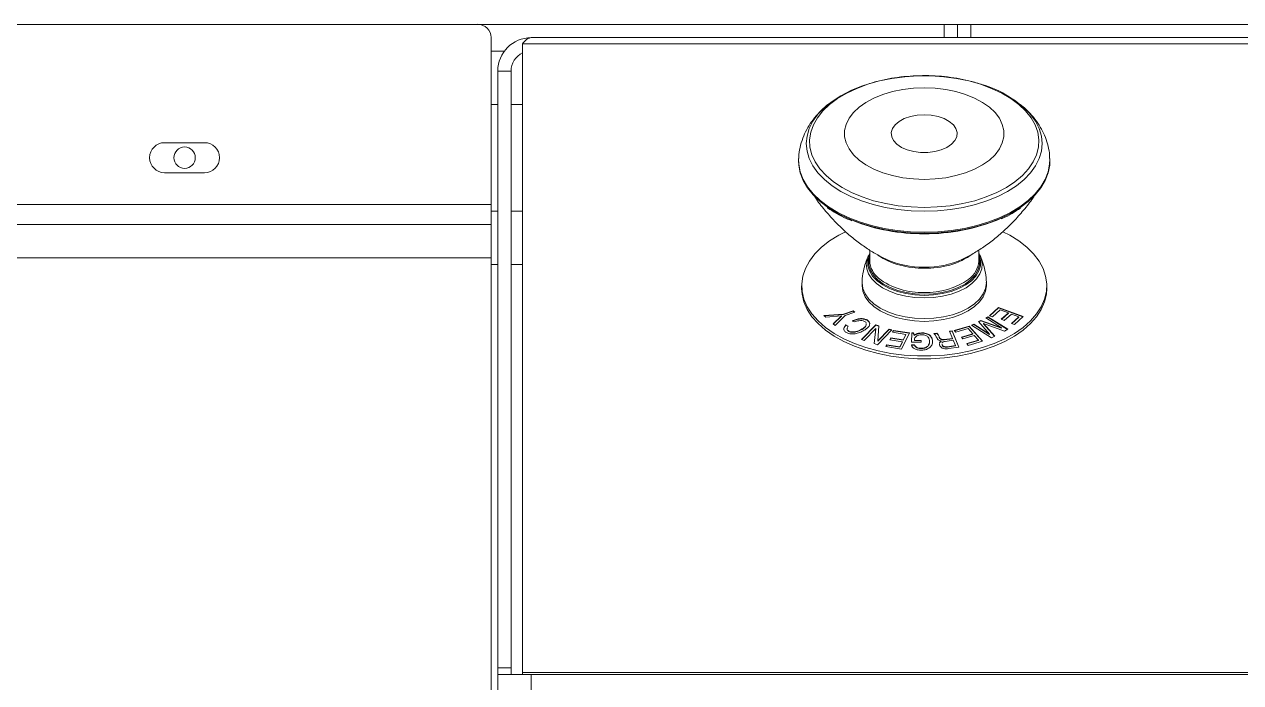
# Model space of a CAD drawing. Header units: millimetres. Extents: x -2048 to 999, y -438 to 438.
# Drawn here: x -580.5 to -290.6, y 281.4 to 438.2 of the extents above; entities that cross this region are included whole.
import ezdxf

# ---------------------------------------------------------------- set-up
doc = ezdxf.new("R2010")
doc.units = ezdxf.units.MM
doc.layers.add('LGV', color=4, linetype='Continuous')

msp = doc.modelspace()

# ---------------------------------------------------------------- linework, layer by layer
at = {"layer": 'LGV', "linetype": 'Continuous', "lineweight": 15}
for p, q in [((-945.39, 438.15), (-472.44, 438.15)), ((-472.44, 438.15), (-361.31, 438.15)), ((-361.31, 438.15), (-358.14, 438.15)), ((-361.31, 434.98), (-361.31, 438.15)), ((-358.14, 434.98), (-358.14, 438.15)), ((-358.14, 438.15), (-354.96, 438.15)), ((359.41, 438.15), (-354.96, 438.15)), ((-354.96, 438.15), (-354.96, 434.98)), ((-469.26, 434.98), (-469.26, 395.29)), ((-197.79, 434.98), (-459.73, 434.98)), ((-461.76, 283.82), (-461.76, 433.54)), ((-197.79, 433.54), (-461.76, 433.54)), ((-469.26, 431.8), (-466.08, 431.8)), ((-467.66, 427.04), (-464.49, 427.04)), ((-467.66, 427.04), (-467.63, 284.92)), ((-467.66, -427.04), (-467.66, 427.04)), ((-467.66, 427.04), (-467.66, 427.04)), ((-467.66, 427.04), (-467.66, -427.04)), ((-464.49, 427.04), (-464.45, 284.92)), ((-469.26, 419.1), (-467.66, 419.1)), ((-464.49, 419.1), (-461.76, 419.1)), ((-537.53, 409.97), (-547.05, 409.97)), ((-395.98, 406.01), (-395.99, 405.78)), ((-395.98, 406.21), (-395.98, 406.01)), ((-336.12, 406.01), (-336.12, 406.21)), ((-336.11, 405.78), (-336.12, 406.01)), ((-547.05, 402.83), (-537.53, 402.83)), ((-469.26, 395.29), (-921.58, 395.29)), ((-469.26, 390.52), (-469.26, 395.29)), ((-469.26, 393.7), (-467.66, 393.7)), ((-464.48, 393.7), (-461.76, 393.7)), ((-469.26, 390.52), (-913.76, 390.52)), ((-469.26, 390.52), (-469.26, 382.59)), ((-469.26, 382.59), (-909, 382.59)), ((-469.26, 279.46), (-469.26, 382.59)), ((-379.36, 383.03), (-379.42, 382.91)), ((-379.05, 383.58), (-379.32, 383.03)), ((-379.05, 384.4), (-379.05, 381.78)), ((-353.05, 381.78), (-353.05, 384.4)), ((-352.93, 382.35), (-353.05, 382.81)), ((-352.68, 382.92), (-352.85, 383.25)), ((-469.26, 381), (-467.66, 381)), ((-464.48, 381), (-461.76, 381)), ((-395.26, 375.92), (-395.26, 375.26)), ((-380.85, 376.57), (-380.85, 375.92)), ((-351.25, 375.92), (-351.25, 376.57)), ((-336.84, 375.26), (-336.84, 375.92)), ((-389.94, 368.81), (-385.25, 369.11)), ((-389.49, 368.41), (-389.94, 368.81)), ((-389.85, 368.73), (-385.25, 369.03)), ((-385.73, 368.71), (-389.49, 368.41)), ((-387.74, 366.85), (-385.73, 368.71)), ((-387.7, 366.81), (-385.73, 368.63)), ((-384.9, 368.81), (-387.26, 366.42)), ((-385.73, 368.63), (-385.73, 368.71)), ((-385.25, 369.11), (-382.95, 369.96)), ((-385.25, 369.03), (-382.95, 369.88)), ((-385.25, 369.03), (-385.25, 369.11)), ((-382.61, 369.65), (-384.9, 368.81)), ((-382.95, 369.96), (-382.61, 369.65)), ((-382.95, 369.88), (-382.95, 369.96)), ((-382.95, 369.88), (-382.68, 369.63)), ((-351.4, 368.25), (-350.87, 368.53)), ((-347.6, 365.85), (-351.4, 368.25)), ((-351.33, 368.21), (-350.87, 368.45)), ((-350.87, 368.53), (-346.13, 365.53)), ((-350.87, 368.45), (-350.87, 368.53)), ((-350.87, 368.45), (-346.2, 365.49)), ((-350.47, 368.78), (-348.32, 370.7)), ((-349.76, 368.52), (-350.47, 368.78)), ((-350.41, 368.75), (-348.32, 370.62)), ((-347.95, 370.14), (-349.76, 368.52)), ((-348.32, 370.7), (-342.47, 368.55)), ((-348.32, 370.62), (-348.32, 370.7)), ((-348.32, 370.62), (-342.53, 368.49)), ((-346, 369.42), (-347.95, 370.14)), ((-347.68, 367.92), (-346, 369.42)), ((-347.61, 367.9), (-346, 369.34)), ((-345.29, 369.16), (-346.97, 367.66)), ((-346, 369.34), (-346, 369.42)), ((-343.52, 368.51), (-345.29, 369.16)), ((-345.26, 366.95), (-343.52, 368.51)), ((-345.2, 366.92), (-343.52, 368.42)), ((-342.47, 368.55), (-344.55, 366.69)), ((-343.52, 368.42), (-343.52, 368.51)), ((-387.26, 366.42), (-387.74, 366.85)), ((-384.69, 366.59), (-384.15, 366.29)), ((-384.69, 366.51), (-384.69, 366.59)), ((-384.69, 366.51), (-384.15, 366.21)), ((-382.68, 367.29), (-383.22, 367.58)), ((-381, 363.09), (-377.58, 366.6)), ((-380.94, 363.07), (-377.58, 366.52)), ((-380.86, 365.52), (-380.86, 365.61)), ((-377.61, 365.73), (-380.38, 362.89)), ((-379.67, 367.68), (-379.67, 367.76)), ((-377.97, 362.12), (-377.61, 365.73)), ((-377.96, 362.12), (-377.61, 365.65)), ((-377.61, 365.65), (-377.61, 365.73)), ((-377.58, 366.6), (-376.86, 366.37)), ((-377.58, 366.52), (-377.58, 366.6)), ((-377.58, 366.52), (-376.86, 366.29)), ((-373.77, 365.38), (-377.19, 361.87)), ((-376.86, 366.37), (-377.11, 362.79)), ((-377.11, 362.79), (-374.39, 365.58)), ((-377.11, 362.71), (-374.39, 365.49)), ((-374.39, 365.58), (-373.77, 365.38)), ((-374.39, 365.49), (-374.39, 365.58)), ((-374.39, 365.49), (-373.83, 365.31)), ((-373.63, 364.83), (-373.41, 365.28)), ((-373.6, 364.82), (-373.41, 365.2)), ((-373.41, 365.28), (-369.57, 364.67)), ((-373.41, 365.2), (-373.41, 365.28)), ((-373.41, 365.2), (-369.6, 364.59)), ((-358.88, 365.24), (-355.33, 366.29)), ((-358.51, 364.83), (-358.88, 365.24)), ((-358.82, 365.17), (-355.33, 366.21)), ((-355.58, 365.7), (-358.51, 364.83)), ((-354.48, 364.48), (-355.58, 365.7)), ((-355.33, 366.29), (-352.13, 362.73)), ((-355.33, 366.21), (-355.33, 366.29)), ((-355.33, 366.21), (-352.19, 362.71)), ((-354.77, 366.5), (-354.24, 366.78)), ((-350.03, 363.5), (-354.77, 366.5)), ((-354.7, 366.45), (-354.24, 366.7)), ((-354.24, 366.78), (-350.46, 364.39)), ((-354.24, 366.7), (-354.24, 366.78)), ((-354.24, 366.7), (-350.46, 364.3)), ((-353.08, 367.38), (-352.54, 367.66)), ((-350.46, 364.39), (-353.08, 367.38)), ((-353.03, 367.32), (-352.54, 367.58)), ((-352.54, 367.66), (-347.6, 365.85)), ((-352.54, 367.58), (-352.54, 367.66)), ((-352.54, 367.58), (-347.6, 365.77)), ((-351.89, 366.93), (-349.24, 363.91)), ((-346.93, 365.11), (-351.89, 366.93)), ((-351.89, 366.85), (-351.89, 366.93)), ((-351.89, 366.85), (-349.29, 363.89)), ((-346.97, 367.66), (-347.68, 367.92)), ((-347.6, 365.77), (-347.6, 365.85)), ((-346.13, 365.53), (-346.93, 365.11)), ((-344.55, 366.69), (-345.26, 366.95)), ((-384.02, 365.03), (-384.02, 365.11)), ((-380.38, 362.89), (-381, 363.09)), ((-377.11, 362.71), (-377.11, 362.79)), ((-374.23, 363.06), (-374.01, 363.52)), ((-371.25, 362.58), (-374.23, 363.06)), ((-374.19, 363.05), (-374.01, 363.44)), ((-374.01, 363.52), (-371.03, 363.04)), ((-374.01, 363.44), (-374.01, 363.52)), ((-374.01, 363.44), (-371.03, 362.96)), ((-370.41, 364.31), (-373.63, 364.83)), ((-371.84, 361.36), (-371.25, 362.58)), ((-371.84, 361.28), (-371.25, 362.5)), ((-369.57, 364.67), (-371.45, 360.81)), ((-371.25, 362.5), (-371.25, 362.58)), ((-371.03, 363.04), (-370.41, 364.31)), ((-371.03, 362.96), (-370.41, 364.23)), ((-371.03, 362.96), (-371.03, 363.04)), ((-370.41, 364.23), (-370.41, 364.31)), ((-369.11, 362.48), (-369.02, 364.66)), ((-369.11, 362.48), (-369.02, 364.58)), ((-366.8, 362.45), (-369.11, 362.48)), ((-369.02, 364.66), (-368.57, 364.66)), ((-369.02, 364.58), (-369.02, 364.66)), ((-369.02, 364.58), (-368.57, 364.57)), ((-368.57, 364.66), (-368.42, 364.13)), ((-368.57, 364.57), (-368.57, 364.66)), ((-368.57, 364.57), (-368.42, 364.05)), ((-368.42, 364.05), (-368.42, 364.13)), ((-368.38, 363.01), (-368.38, 362.91)), ((-368.37, 362.92), (-366.79, 362.9)), ((-368.37, 362.84), (-368.37, 362.92)), ((-368.37, 362.84), (-366.79, 362.82)), ((-366.79, 362.9), (-366.8, 362.45)), ((-366.48, 364.6), (-366.48, 364.68)), ((-364.76, 362.52), (-364.76, 362.61)), ((-364.67, 364), (-364.67, 364.08)), ((-363.77, 364.54), (-363.02, 364.65)), ((-363.72, 364.41), (-363.77, 364.54)), ((-363.74, 364.46), (-363.02, 364.56)), ((-363.02, 364.56), (-363.02, 364.65)), ((-362.74, 364.22), (-362.74, 364.3)), ((-362.47, 363.61), (-362.47, 363.7)), ((-362.39, 362.36), (-362.05, 362.76)), ((-362.39, 362.28), (-362.05, 362.68)), ((-362.05, 362.68), (-362.05, 362.76)), ((-361.27, 363.11), (-359.33, 363.38)), ((-361.27, 363.03), (-359.33, 363.3)), ((-361.27, 363.03), (-361.27, 363.11)), ((-359.14, 362.93), (-361.07, 362.66)), ((-360.04, 365.06), (-359.42, 365.15)), ((-359.33, 363.38), (-360.04, 365.06)), ((-360.01, 364.98), (-359.42, 365.07)), ((-359.42, 365.15), (-357.78, 361.29)), ((-359.42, 365.07), (-359.42, 365.15)), ((-359.42, 365.07), (-357.81, 361.28)), ((-359.33, 363.3), (-359.33, 363.38)), ((-358.6, 361.66), (-359.14, 362.93)), ((-357.19, 363.68), (-354.48, 364.48)), ((-356.82, 363.27), (-357.19, 363.68)), ((-357.13, 363.61), (-354.48, 364.4)), ((-354.12, 364.07), (-356.82, 363.27)), ((-355.92, 362.12), (-353.11, 362.95)), ((-355.87, 362.06), (-353.11, 362.87)), ((-352.13, 362.73), (-355.56, 361.71)), ((-354.48, 364.4), (-354.48, 364.48)), ((-353.11, 362.95), (-354.12, 364.07)), ((-353.11, 362.87), (-353.11, 362.95)), ((-350.46, 364.3), (-350.46, 364.39)), ((-349.24, 363.91), (-350.03, 363.5)), ((-377.19, 361.87), (-377.97, 362.12)), ((-375.17, 361.4), (-374.94, 361.86)), ((-371.45, 360.81), (-375.17, 361.4)), ((-375.13, 361.4), (-374.94, 361.78)), ((-374.94, 361.86), (-371.84, 361.36)), ((-374.94, 361.78), (-374.94, 361.86)), ((-374.94, 361.78), (-371.84, 361.28)), ((-371.84, 361.28), (-371.84, 361.36)), ((-369.08, 361.87), (-368.4, 361.86)), ((-369.08, 361.78), (-368.4, 361.77)), ((-368.4, 361.77), (-368.4, 361.86)), ((-367.81, 361.15), (-367.81, 361.23)), ((-366.78, 360.94), (-366.78, 361.02)), ((-362.41, 361.79), (-362.4, 362.16)), ((-362.4, 361.88), (-362.4, 362.08)), ((-361.78, 362), (-361.76, 361.81)), ((-361.78, 361.92), (-361.76, 361.73)), ((-361.76, 361.73), (-361.76, 361.81)), ((-360.52, 361.39), (-358.6, 361.66)), ((-360.52, 361.31), (-358.6, 361.57)), ((-360.52, 361.31), (-360.52, 361.39)), ((-357.78, 361.29), (-360.27, 360.94)), ((-358.6, 361.57), (-358.6, 361.66)), ((-355.56, 361.71), (-355.92, 362.12)), ((-464.45, 284.92), (-467.63, 284.92)), ((-467.63, 284.92), (-467.63, 283.33)), ((-467.63, 284.92), (-467.63, 284.92)), ((-464.45, 283.33), (-464.45, 284.92)), ((-467.63, -283.33), (-467.63, 283.33)), ((-467.63, 283.33), (-459.69, 283.33)), ((-467.63, 283.33), (-467.63, 283.33)), ((-273.95, 283.82), (-461.76, 283.82)), ((-461.76, 283.82), (-461.76, 283.33)), ((-459.69, -283.33), (-459.69, 283.33)), ((-273.95, 283.33), (-459.69, 283.33))]:
    msp.add_line(p, q, dxfattribs=at)
at = {"layer": 'LGV', "linetype": 'Continuous', "lineweight": 15, "flags": 128}
for points in [[(-366.05, 394.56), (-362.94, 394.66), (-359.86, 394.96), (-356.87, 395.47), (-354, 396.16), (-351.28, 397.04), (-348.76, 398.1), (-346.46, 399.31), (-344.42, 400.66), (-342.66, 402.13), (-341.2, 403.72), (-340.07, 405.38), (-339.28, 407.11), (-338.83, 408.89), (-338.74, 410.67), (-339.01, 412.46), (-339.63, 414.21), (-340.59, 415.91), (-341.89, 417.54), (-343.5, 419.07), (-345.4, 420.49), (-347.58, 421.77), (-349.99, 422.9), (-352.62, 423.87), (-355.42, 424.66), (-358.35, 425.26), (-361.39, 425.67), (-364.49, 425.87), (-367.61, 425.87), (-370.71, 425.67), (-373.75, 425.26), (-376.68, 424.66), (-379.48, 423.87), (-382.11, 422.9), (-384.52, 421.77), (-386.69, 420.49), (-388.6, 419.07), (-390.21, 417.54), (-391.51, 415.91), (-392.47, 414.21), (-393.09, 412.46), (-393.36, 410.67), (-393.27, 408.89), (-392.82, 407.11), (-392.03, 405.38), (-390.9, 403.72), (-389.44, 402.13), (-387.68, 400.66), (-385.64, 399.31), (-383.34, 398.1), (-380.82, 397.04), (-378.1, 396.16), (-375.23, 395.47), (-372.24, 394.96), (-369.16, 394.66), (-366.05, 394.56)], [(-379.28, 423.97), (-381, 423.4), (-383.57, 422.36), (-385.92, 421.15), (-388.02, 419.8), (-389.84, 418.33), (-391.37, 416.75), (-391.57, 416.5)], [(-366.05, 401.23), (-363.46, 401.33), (-360.92, 401.63), (-358.48, 402.13), (-356.18, 402.81), (-354.06, 403.67), (-352.16, 404.69), (-350.53, 405.84), (-349.18, 407.11), (-348.15, 408.48), (-347.45, 409.91), (-347.09, 411.38), (-347.09, 412.87), (-347.45, 414.34), (-348.15, 415.78), (-349.18, 417.14), (-350.53, 418.41), (-352.16, 419.56), (-354.06, 420.58), (-356.18, 421.44), (-358.48, 422.12), (-360.92, 422.62), (-363.46, 422.92), (-366.05, 423.02), (-368.64, 422.92), (-371.18, 422.62), (-373.62, 422.12), (-375.92, 421.44), (-378.04, 420.58), (-379.94, 419.56), (-381.57, 418.41), (-382.92, 417.14), (-383.95, 415.78), (-384.65, 414.34), (-385.01, 412.87), (-385.01, 411.38), (-384.65, 409.91), (-383.95, 408.48), (-382.92, 407.11), (-381.57, 405.84), (-379.94, 404.69), (-378.04, 403.67), (-375.92, 402.81), (-373.62, 402.13), (-371.18, 401.63), (-368.64, 401.33), (-366.05, 401.23)], [(-391.57, 416.5), (-392.57, 415.08), (-393.44, 413.34), (-393.97, 411.56), (-394.15, 409.76), (-393.97, 407.95), (-393.44, 406.17), (-392.57, 404.43), (-391.37, 402.76), (-389.84, 401.18), (-388.02, 399.71), (-385.92, 398.36), (-383.57, 397.15), (-381, 396.11), (-378.24, 395.23), (-375.33, 394.54), (-372.3, 394.04), (-369.2, 393.74), (-366.05, 393.64)], [(-366.05, 416.63), (-364.36, 416.52), (-362.75, 416.21), (-361.3, 415.71), (-360.07, 415.04), (-359.11, 414.24), (-358.49, 413.33), (-358.21, 412.37), (-358.3, 411.4), (-358.76, 410.46), (-359.55, 409.6), (-360.65, 408.86), (-362, 408.27), (-363.54, 407.86), (-365.2, 407.65), (-366.9, 407.65), (-368.56, 407.86), (-370.1, 408.27), (-371.45, 408.86), (-372.55, 409.6), (-373.34, 410.46), (-373.8, 411.4), (-373.89, 412.37), (-373.61, 413.33), (-372.99, 414.24), (-372.03, 415.04), (-370.8, 415.71), (-369.35, 416.21), (-367.74, 416.52), (-366.05, 416.63)], [(-366.05, 393.64), (-362.9, 393.74), (-359.8, 394.04), (-356.77, 394.54), (-353.86, 395.23), (-351.1, 396.11), (-348.53, 397.15), (-346.18, 398.36), (-344.08, 399.71), (-342.26, 401.18), (-340.73, 402.76), (-339.53, 404.43), (-338.66, 406.17), (-338.13, 407.95), (-337.95, 409.76), (-338.13, 411.56), (-338.66, 413.34), (-339.53, 415.08), (-340.38, 416.31)], [(-395.99, 405.78), (-395.95, 404.64), (-395.6, 402.79), (-394.9, 400.98), (-393.86, 399.22), (-392.5, 397.53), (-390.83, 395.94), (-388.87, 394.46), (-386.64, 393.11), (-384.17, 391.9), (-381.49, 390.86), (-378.62, 389.99), (-375.61, 389.3), (-372.49, 388.8), (-369.29, 388.5), (-366.05, 388.4)], [(-395.98, 406.01), (-395.94, 404.87), (-395.59, 403.02), (-394.89, 401.21), (-393.86, 399.45), (-392.5, 397.76), (-390.83, 396.17), (-388.87, 394.69), (-386.64, 393.34), (-384.17, 392.13), (-381.48, 391.09), (-378.62, 390.22), (-375.61, 389.53), (-372.48, 389.03), (-369.29, 388.73), (-366.05, 388.63)], [(-366.05, 388.63), (-362.81, 388.73), (-359.61, 389.03), (-356.49, 389.53), (-353.48, 390.22), (-350.62, 391.09), (-347.93, 392.13), (-345.46, 393.34), (-343.23, 394.69), (-341.27, 396.17), (-339.6, 397.76), (-338.24, 399.45), (-337.2, 401.21), (-336.51, 403.02), (-336.16, 404.87), (-336.12, 406.01)], [(-366.05, 388.4), (-362.81, 388.5), (-359.61, 388.8), (-356.49, 389.3), (-353.48, 389.99), (-350.61, 390.86), (-347.93, 391.9), (-345.46, 393.11), (-343.23, 394.46), (-341.27, 395.94), (-339.6, 397.53), (-338.24, 399.22), (-337.2, 400.98), (-336.5, 402.79), (-336.15, 404.64), (-336.11, 405.78)], [(-384.81, 388.76), (-386.42, 387.93), (-388.6, 386.57), (-390.5, 385.08), (-392.11, 383.48), (-393.4, 381.79), (-394.37, 380.03), (-394.98, 378.22), (-395.25, 376.38), (-395.16, 374.54), (-394.72, 372.71), (-393.93, 370.92), (-392.8, 369.19), (-391.35, 367.54), (-389.59, 366), (-387.54, 364.57), (-385.23, 363.29), (-382.69, 362.15), (-379.95, 361.18), (-377.04, 360.4), (-374, 359.8), (-370.86, 359.39), (-367.66, 359.19), (-364.44, 359.19), (-361.24, 359.39), (-358.1, 359.8), (-355.06, 360.4), (-352.15, 361.18), (-349.41, 362.15), (-346.87, 363.29), (-344.56, 364.57), (-342.51, 366), (-340.75, 367.54), (-339.3, 369.19), (-338.17, 370.92), (-337.38, 372.71), (-336.94, 374.54), (-336.85, 376.38), (-337.12, 378.22), (-337.73, 380.03), (-338.69, 381.79), (-339.99, 383.48), (-341.6, 385.08), (-343.5, 386.57), (-345.68, 387.93), (-347.29, 388.76)], [(-379.42, 382.91), (-379.58, 382.51), (-379.85, 381.24), (-379.76, 379.97), (-379.32, 378.72), (-378.53, 377.53), (-377.42, 376.42), (-376.01, 375.43), (-374.35, 374.59), (-372.47, 373.91), (-370.42, 373.41), (-368.27, 373.1), (-366.05, 373)], [(-379.05, 383.28), (-379.08, 383.21), (-379.45, 381.95), (-379.45, 380.68), (-379.08, 379.42), (-378.36, 378.22), (-377.3, 377.1), (-375.94, 376.09), (-374.31, 375.23), (-372.45, 374.54), (-370.41, 374.02), (-368.26, 373.71), (-366.05, 373.61)], [(-379.07, 382.75), (-379.22, 382.08), (-379.22, 380.82), (-378.86, 379.59), (-378.15, 378.4), (-377.11, 377.3), (-375.77, 376.32), (-374.17, 375.47), (-372.34, 374.78), (-370.34, 374.28), (-368.22, 373.97), (-366.05, 373.87)], [(-366.05, 373.61), (-363.84, 373.71), (-361.68, 374.02), (-359.65, 374.54), (-357.79, 375.23), (-356.16, 376.09), (-354.8, 377.1), (-353.74, 378.22), (-353.02, 379.42), (-352.65, 380.68), (-352.65, 381.95), (-353.02, 383.21), (-353.05, 383.28)], [(-366.05, 373), (-363.83, 373.1), (-361.68, 373.41), (-359.63, 373.91), (-357.75, 374.59), (-356.09, 375.43), (-354.68, 376.42), (-353.57, 377.53), (-352.78, 378.72), (-352.34, 379.97), (-352.25, 381.24), (-352.52, 382.51), (-352.68, 382.92)], [(-366.05, 373.87), (-363.87, 373.97), (-361.76, 374.28), (-359.76, 374.78), (-357.93, 375.47), (-356.33, 376.32), (-354.99, 377.3), (-353.95, 378.4), (-353.24, 379.59), (-352.88, 380.82), (-352.88, 382.08), (-352.93, 382.35)], [(-395.26, 375.26), (-395.16, 373.88), (-394.72, 372.05), (-393.93, 370.26), (-392.8, 368.53), (-391.35, 366.89), (-389.59, 365.34), (-387.54, 363.92), (-385.23, 362.63), (-382.69, 361.5), (-379.95, 360.53), (-377.04, 359.74), (-374, 359.14), (-370.86, 358.74), (-367.66, 358.54), (-364.44, 358.54), (-361.24, 358.74), (-358.1, 359.14), (-355.06, 359.74), (-352.15, 360.53), (-349.41, 361.5), (-346.87, 362.63), (-344.56, 363.92), (-342.51, 365.34), (-340.75, 366.89), (-339.3, 368.53), (-338.17, 370.26), (-337.38, 372.05), (-336.94, 373.88), (-336.84, 375.26)], [(-380.85, 376.73), (-380.85, 376.57), (-380.67, 375.25), (-380.13, 373.95), (-379.24, 372.72), (-378.02, 371.59), (-376.51, 370.57), (-374.75, 369.71), (-372.77, 369.01), (-370.62, 368.5), (-368.36, 368.19), (-366.05, 368.09)], [(-380.85, 375.92), (-380.67, 374.59), (-380.13, 373.3), (-379.24, 372.07), (-378.02, 370.93), (-376.51, 369.92), (-374.75, 369.05), (-372.77, 368.36), (-370.62, 367.85), (-368.36, 367.54), (-366.05, 367.43)], [(-366.05, 368.09), (-363.73, 368.19), (-361.48, 368.5), (-359.33, 369.01), (-357.35, 369.71), (-355.58, 370.57), (-354.08, 371.59), (-352.86, 372.72), (-351.97, 373.95), (-351.43, 375.25), (-351.25, 376.57), (-351.25, 376.72)], [(-366.05, 367.43), (-363.73, 367.54), (-361.48, 367.85), (-359.33, 368.36), (-357.35, 369.05), (-355.58, 369.92), (-354.08, 370.93), (-352.86, 372.07), (-351.97, 373.3), (-351.43, 374.59), (-351.25, 375.92)]]:
    msp.add_lwpolyline(points, dxfattribs=at)
at = {"layer": 'LGV', "linetype": 'Continuous', "lineweight": 15}
msp.add_circle((-542.29, 406.4), 2.55, dxfattribs=at)
for centre, radius, start, end in [((-472.44, 434.98), 3.18, 0, 90), ((-459.73, 427.04), 7.94, 90, 180), ((-459.73, 427.04), 4.76, 115.2562, 180), ((-359.13, 399.74), 25.02, 41.4653, 74.211), ((-547.05, 406.4), 3.57, 90, 270), ((-537.53, 406.4), 3.57, 270, 90), ((-366.54, 433.74), 45.45, 248.66, 270.6168), ((-365.51, 433.28), 44.99, 269.3181, 292.7446), ((-366.69, 399.51), 19.41, 237.5378, 271.9025), ((-365.06, 398.13), 18.04, 266.8607, 305.9201), ((-373.31, 382.17), 5.75, 183.8769, 231.2024), ((-366.37, 401.66), 21.34, 245.574, 270.8724), ((-365.67, 401.38), 21.06, 268.9591, 294.5973), ((-358.76, 382.13), 5.72, 305.4636, 356.5104), ((-366.78, 391.21), 16.9, 233.1371, 272.4718), ((-365.36, 391.45), 17.13, 267.6798, 305.3741)]:
    msp.add_arc(centre, radius, start, end, dxfattribs=at)
for points, knots in [([(-461.76, 433.54), (-461.56, 433.79), (-461.16, 434.3), (-460.48, 434.84), (-460, 434.93), (-459.73, 434.98)], [0, 0, 0, 0, 0.29529, 0.590579, 1, 1, 1, 1]), ([(-352.49, 423.89), (-353.01, 424.06), (-354.4, 424.51), (-356.83, 425.07), (-359.72, 425.56), (-362.69, 425.86), (-365.69, 425.97), (-368.69, 425.9), (-371.67, 425.65), (-374.58, 425.2), (-377.08, 424.67), (-378.54, 424.22), (-379.11, 424.05)], [0, 0, 0, 0, 0.0634679, 0.1720402, 0.2804644, 0.3887782, 0.4970282, 0.6052651, 0.7135347, 0.8218799, 0.9303547, 1, 1, 1, 1]), ([(-388.56, 419.37), (-388.72, 419.26), (-389.63, 418.61), (-390.98, 417.3), (-392.57, 415.47), (-393.82, 413.59), (-394.83, 411.57), (-395.54, 409.42), (-395.92, 407.59), (-395.93, 406.52), (-395.94, 406.2)], [0, 0, 0, 0, 0.03569, 0.206032, 0.355286, 0.499854, 0.640284, 0.791599, 0.938458, 1, 1, 1, 1]), ([(-336.16, 406.2), (-336.16, 406.46), (-336.16, 407.45), (-336.49, 409.15), (-337.13, 411.24), (-338.08, 413.24), (-339.29, 415.16), (-340.79, 416.95), (-342.17, 418.33), (-343.11, 419.03), (-343.39, 419.24)], [0, 0, 0, 0, 0.051671, 0.194463, 0.336992, 0.480869, 0.627602, 0.778468, 0.93427, 1, 1, 1, 1]), ([(-392.38, 397.45), (-392.17, 397.13), (-391.28, 395.79), (-389.52, 393.61), (-387.14, 390.96), (-384.66, 388.6), (-382.15, 386.51), (-379.64, 384.72), (-377.31, 383.29), (-375.81, 382.55), (-375.15, 382.22)], [0, 0, 0, 0, 0.0464661, 0.199853, 0.3495278, 0.4949196, 0.63536, 0.7700936, 0.8983108, 1, 1, 1, 1]), ([(-356.95, 382.22), (-356.31, 382.54), (-354.8, 383.28), (-352.43, 384.74), (-349.84, 386.59), (-347.27, 388.75), (-344.75, 391.18), (-342.35, 393.89), (-340.68, 395.98), (-339.87, 397.21), (-339.74, 397.4)], [0, 0, 0, 0, 0.0987579, 0.2323025, 0.3717048, 0.5161467, 0.6648023, 0.816909, 0.9718026, 1, 1, 1, 1]), ([(-389.14, 394.49), (-389.1, 394.46), (-388.45, 393.95), (-386.94, 393.08), (-385.04, 392.07), (-383.76, 391.56), (-383.32, 391.38)], [0, 0, 0, 0, 0.023921, 0.411853, 0.79993, 1, 1, 1, 1]), ([(-347.68, 391.84), (-347.6, 391.87), (-346.68, 392.25), (-345.11, 393.08), (-343.77, 393.96), (-343.1, 394.39)], [0, 0, 0, 0, 0.046584, 0.531642, 1, 1, 1, 1]), ([(-379.4, 382.9), (-379.61, 382.42), (-380.11, 381.28), (-380.59, 379.32), (-380.86, 377.72), (-380.83, 376.83), (-380.83, 376.73)], [0, 0, 0, 0, 0.245875, 0.58185, 0.951009, 1, 1, 1, 1]), ([(-352.89, 383.28), (-352.92, 383.36), (-352.96, 383.47), (-353.03, 383.56), (-353.05, 383.59)], [0, 0, 0, 0, 0.724358, 1, 1, 1, 1]), ([(-351.26, 376.71), (-351.25, 376.73), (-351.22, 377.5), (-351.46, 379), (-351.92, 381.08), (-352.46, 382.35), (-352.71, 382.95)], [0, 0, 0, 0, 0.007912, 0.358374, 0.699402, 1, 1, 1, 1]), ([(-383.22, 367.58), (-382.91, 367.69), (-382.3, 367.92), (-381.33, 368.11), (-380.36, 368.07), (-379.9, 367.86), (-379.67, 367.76)], [0, 0, 0, 0, 0.281004, 0.561075, 0.780445, 1, 1, 1, 1]), ([(-384.63, 364.77), (-384.83, 364.91), (-385.23, 365.21), (-385.26, 365.9), (-384.91, 366.33), (-384.69, 366.59)], [0, 0, 0, 0, 0.279046, 0.55916, 1, 1, 1, 1]), ([(-385.19, 365.61), (-385.2, 365.64), (-385.24, 365.95), (-384.95, 366.24), (-384.69, 366.51)], [0, 0, 0, 0, 0.091111, 1, 1, 1, 1]), ([(-384.15, 366.29), (-384.31, 366.07), (-384.53, 365.75), (-384.35, 365.32), (-384.13, 365.18), (-384.02, 365.11)], [0, 0, 0, 0, 0.5586, 0.779192, 1, 1, 1, 1]), ([(-384.37, 365.69), (-384.4, 365.63), (-384.48, 365.49), (-384.34, 365.24), (-384.13, 365.1), (-384.02, 365.03)], [0, 0, 0, 0, 0.230585, 0.615103, 1, 1, 1, 1]), ([(-384.02, 365.11), (-383.9, 365.06), (-383.66, 364.95), (-383.06, 364.87), (-381.99, 365.01), (-381.31, 365.37), (-380.86, 365.61)], [0, 0, 0, 0, 0.125361, 0.250632, 0.50033, 1, 1, 1, 1]), ([(-384.02, 365.03), (-383.9, 364.97), (-383.66, 364.87), (-383.06, 364.79), (-381.99, 364.93), (-381.31, 365.28), (-380.86, 365.52)], [0, 0, 0, 0, 0.125361, 0.250632, 0.50033, 1, 1, 1, 1]), ([(-383.22, 367.5), (-382.91, 367.61), (-382.3, 367.84), (-381.33, 368.03), (-380.36, 367.98), (-379.9, 367.78), (-379.67, 367.68)], [0, 0, 0, 0, 0.281004, 0.561075, 0.780445, 1, 1, 1, 1]), ([(-380.26, 367.41), (-380.46, 367.49), (-380.88, 367.66), (-381.81, 367.6), (-382.35, 367.41), (-382.68, 367.29)], [0, 0, 0, 0, 0.278825, 0.558475, 1, 1, 1, 1]), ([(-380.36, 365.3), (-380.71, 365.1), (-381.35, 364.74), (-382.18, 364.57), (-382.54, 364.49)], [0, 0, 0, 0, 0.560244, 1, 1, 1, 1]), ([(-380.86, 365.61), (-380.45, 365.87), (-379.93, 366.21), (-379.89, 366.64), (-379.89, 366.73)], [0, 0, 0, 0, 0.791467, 1, 1, 1, 1]), ([(-380.86, 365.52), (-380.45, 365.79), (-379.93, 366.13), (-379.89, 366.56), (-379.89, 366.65)], [0, 0, 0, 0, 0.791467, 1, 1, 1, 1]), ([(-379.67, 367.76), (-379.53, 367.68), (-379.26, 367.5), (-378.97, 367.06), (-379.05, 366.46), (-379.56, 365.82), (-380.09, 365.47), (-380.36, 365.3)], [0, 0, 0, 0, 0.125166, 0.250272, 0.499201, 0.74932, 1, 1, 1, 1]), ([(-379.85, 366.93), (-379.85, 366.94), (-379.83, 367.04), (-379.97, 367.22), (-380.16, 367.34), (-380.26, 367.41)], [0, 0, 0, 0, 0.070618, 0.535169, 1, 1, 1, 1]), ([(-379.67, 367.68), (-379.53, 367.59), (-379.27, 367.42), (-379.04, 367.15), (-379.07, 366.98), (-379.08, 366.92)], [0, 0, 0, 0, 0.403898, 0.807599, 1, 1, 1, 1]), ([(-382.54, 364.49), (-382.97, 364.45), (-383.75, 364.38), (-384.36, 364.65), (-384.63, 364.77)], [0, 0, 0, 0, 0.559268, 1, 1, 1, 1]), ([(-368.42, 364.13), (-368.12, 364.31), (-367.58, 364.63), (-366.82, 364.66), (-366.48, 364.68)], [0, 0, 0, 0, 0.561079, 1, 1, 1, 1]), ([(-368.42, 364.05), (-368.12, 364.23), (-367.58, 364.54), (-366.82, 364.58), (-366.48, 364.6)], [0, 0, 0, 0, 0.561079, 1, 1, 1, 1]), ([(-367.8, 363.94), (-367.99, 363.79), (-368.32, 363.53), (-368.36, 363.21), (-368.38, 363.06)], [0, 0, 0, 0, 0.558439, 1, 1, 1, 1]), ([(-368.38, 363.06), (-368.38, 363.04), (-368.38, 362.99), (-368.38, 362.94), (-368.37, 362.92)], [0, 0, 0, 0, 0.559984, 1, 1, 1, 1]), ([(-368.38, 362.92), (-368.38, 362.92), (-368.38, 362.89), (-368.38, 362.86), (-368.37, 362.84)], [0, 0, 0, 0, 0.211742, 1, 1, 1, 1]), ([(-366.61, 364.22), (-366.86, 364.21), (-367.31, 364.18), (-367.65, 364.01), (-367.8, 363.94)], [0, 0, 0, 0, 0.55886, 1, 1, 1, 1]), ([(-366.78, 361.02), (-366.62, 361.03), (-366.3, 361.03), (-365.71, 361.18), (-365.17, 361.54), (-364.83, 362.06), (-364.78, 362.42), (-364.76, 362.61)], [0, 0, 0, 0, 0.125238, 0.250328, 0.499189, 0.749319, 1, 1, 1, 1]), ([(-366.78, 360.94), (-366.62, 360.94), (-366.3, 360.95), (-365.71, 361.1), (-365.17, 361.46), (-364.83, 361.98), (-364.78, 362.34), (-364.76, 362.52)], [0, 0, 0, 0, 0.1252382, 0.2503284, 0.4991887, 0.7493186, 1, 1, 1, 1]), ([(-364.76, 362.61), (-364.8, 362.97), (-364.85, 363.52), (-365.57, 364.03), (-366.13, 364.2), (-366.45, 364.21), (-366.61, 364.22)], [0, 0, 0, 0, 0.498908, 0.748692, 0.874279, 1, 1, 1, 1]), ([(-366.48, 364.68), (-366.28, 364.67), (-365.87, 364.65), (-365.2, 364.46), (-364.87, 364.22), (-364.67, 364.08)], [0, 0, 0, 0, 0.280452, 0.560711, 1, 1, 1, 1]), ([(-366.48, 364.6), (-366.28, 364.59), (-365.87, 364.56), (-365.2, 364.38), (-364.87, 364.14), (-364.67, 364)], [0, 0, 0, 0, 0.280452, 0.560711, 1, 1, 1, 1]), ([(-364.05, 362.63), (-364.08, 362.34), (-364.14, 361.81), (-364.59, 361.35), (-364.79, 361.15)], [0, 0, 0, 0, 0.560411, 1, 1, 1, 1]), ([(-364.67, 364.08), (-364.45, 363.82), (-364.06, 363.37), (-364.05, 362.86), (-364.05, 362.63)], [0, 0, 0, 0, 0.558785, 1, 1, 1, 1]), ([(-364.67, 364), (-364.45, 363.74), (-364.06, 363.28), (-364.05, 362.78), (-364.05, 362.55)], [0, 0, 0, 0, 0.558785, 1, 1, 1, 1]), ([(-363.36, 364.12), (-363.4, 364.18), (-363.48, 364.3), (-363.64, 364.38), (-363.72, 364.41)], [0, 0, 0, 0, 0.559946, 1, 1, 1, 1]), ([(-362.96, 363.32), (-363.03, 363.47), (-363.16, 363.73), (-363.3, 364), (-363.36, 364.12)], [0, 0, 0, 0, 0.559994, 1, 1, 1, 1]), ([(-363.02, 364.65), (-362.96, 364.58), (-362.86, 364.47), (-362.78, 364.35), (-362.74, 364.3)], [0, 0, 0, 0, 0.559908, 1, 1, 1, 1]), ([(-363.02, 364.56), (-362.96, 364.5), (-362.86, 364.39), (-362.78, 364.27), (-362.74, 364.22)], [0, 0, 0, 0, 0.5599077, 1, 1, 1, 1]), ([(-362.69, 363), (-362.76, 363.05), (-362.87, 363.15), (-362.93, 363.27), (-362.96, 363.32)], [0, 0, 0, 0, 0.559318, 1, 1, 1, 1]), ([(-362.74, 364.3), (-362.68, 364.19), (-362.57, 363.99), (-362.5, 363.79), (-362.47, 363.7)], [0, 0, 0, 0, 0.55988, 1, 1, 1, 1]), ([(-362.74, 364.22), (-362.68, 364.11), (-362.57, 363.91), (-362.5, 363.7), (-362.47, 363.61)], [0, 0, 0, 0, 0.55988, 1, 1, 1, 1]), ([(-362.05, 362.76), (-362.18, 362.8), (-362.41, 362.86), (-362.61, 362.95), (-362.69, 363)], [0, 0, 0, 0, 0.560474, 1, 1, 1, 1]), ([(-362.47, 363.7), (-362.37, 363.53), (-362.25, 363.32), (-361.92, 363.16), (-361.64, 363.08), (-361.42, 363.1), (-361.27, 363.11)], [0, 0, 0, 0, 0.4993, 0.6250155, 0.750615, 1, 1, 1, 1]), ([(-362.47, 363.61), (-362.37, 363.45), (-362.25, 363.24), (-361.92, 363.07), (-361.64, 363), (-361.42, 363.02), (-361.27, 363.03)], [0, 0, 0, 0, 0.4993, 0.625016, 0.750615, 1, 1, 1, 1]), ([(-361.07, 362.66), (-361.18, 362.64), (-361.41, 362.6), (-361.67, 362.46), (-361.81, 362.32), (-361.8, 362.23), (-361.79, 362.2)], [0, 0, 0, 0, 0.298306, 0.595622, 0.892856, 1, 1, 1, 1]), ([(-368.62, 361.08), (-368.76, 361.21), (-369.01, 361.46), (-369.06, 361.74), (-369.08, 361.87)], [0, 0, 0, 0, 0.559644, 1, 1, 1, 1]), ([(-366.91, 360.57), (-367.29, 360.6), (-367.98, 360.65), (-368.42, 360.95), (-368.62, 361.08)], [0, 0, 0, 0, 0.559208, 1, 1, 1, 1]), ([(-368.4, 361.86), (-368.34, 361.72), (-368.24, 361.49), (-367.94, 361.31), (-367.81, 361.23)], [0, 0, 0, 0, 0.560079, 1, 1, 1, 1]), ([(-368.4, 361.77), (-368.34, 361.64), (-368.24, 361.4), (-367.94, 361.23), (-367.81, 361.15)], [0, 0, 0, 0, 0.5600786, 1, 1, 1, 1]), ([(-367.81, 361.23), (-367.63, 361.17), (-367.32, 361.05), (-366.95, 361.03), (-366.78, 361.02)], [0, 0, 0, 0, 0.559094, 1, 1, 1, 1]), ([(-367.81, 361.15), (-367.63, 361.08), (-367.32, 360.96), (-366.95, 360.95), (-366.78, 360.94)], [0, 0, 0, 0, 0.559094, 1, 1, 1, 1]), ([(-364.79, 361.15), (-364.93, 361.05), (-365.23, 360.85), (-365.95, 360.61), (-366.55, 360.58), (-366.91, 360.57)], [0, 0, 0, 0, 0.2805762, 0.5608392, 1, 1, 1, 1]), ([(-361.74, 361.05), (-361.91, 361.18), (-362.23, 361.4), (-362.35, 361.67), (-362.41, 361.79)], [0, 0, 0, 0, 0.558103, 1, 1, 1, 1]), ([(-361.76, 361.81), (-361.71, 361.73), (-361.62, 361.56), (-361.27, 361.4), (-360.88, 361.35), (-360.64, 361.38), (-360.52, 361.39)], [0, 0, 0, 0, 0.279997, 0.558657, 0.779164, 1, 1, 1, 1]), ([(-361.76, 361.73), (-361.71, 361.65), (-361.62, 361.48), (-361.27, 361.32), (-360.88, 361.27), (-360.64, 361.29), (-360.52, 361.31)], [0, 0, 0, 0, 0.2799974, 0.5586569, 0.7791636, 1, 1, 1, 1]), ([(-360.27, 360.94), (-360.56, 360.9), (-361.08, 360.84), (-361.54, 360.99), (-361.74, 361.05)], [0, 0, 0, 0, 0.561512, 1, 1, 1, 1])]:
    msp.add_open_spline(points, degree=3, knots=knots, dxfattribs=at)

doc.saveas('drawing.dxf')
